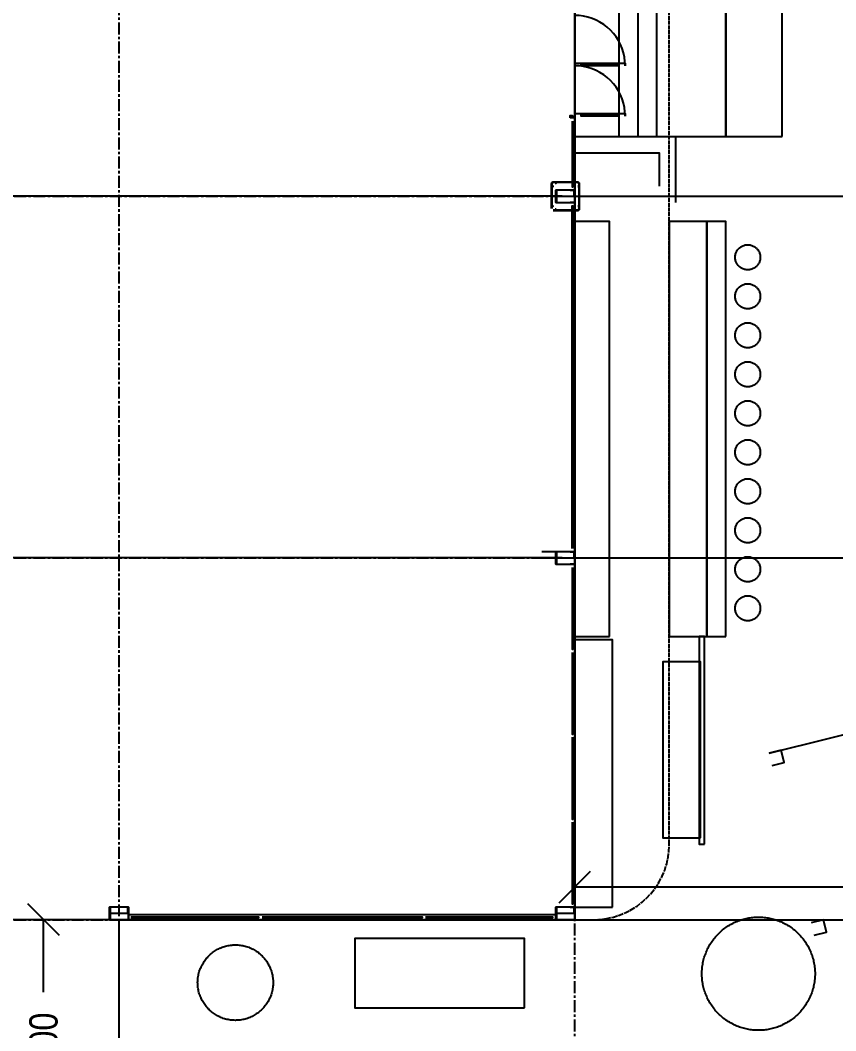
# Model space of a CAD drawing. Header units: millimetres. Extents: x -74219 to 26724, y -11313 to 45223.
# Drawn here: x -8823 to 4151, y 2334 to 18399 of the extents above; entities that cross this region are included whole.
import ezdxf

# ---------------------------------------------------------------- set-up
doc = ezdxf.new("R2010")
doc.units = ezdxf.units.MM
doc.linetypes.add('CENTER', pattern=[5.08, 3.175, -0.635, 0.635, -0.635])
doc.linetypes.add('DASHED', pattern=[1.524, 1.27, -0.254])
for name, color, linetype in [('SMK-ABOVE', 5, 'DASHED'), ('SMK-BLDG', 7, 'CONTINUOUS'), ('SMK-DIMS', 7, 'CONTINUOUS'), ('SMK-DOOR', 7, 'CONTINUOUS'), ('SMK-EXIST', 30, 'CONTINUOUS'), ('SMK-GLAZ', 5, 'CONTINUOUS'), ('SMK-GRID', 8, 'CENTER'), ('SMK-R2-BAR', 40, 'Continuous'), ('SMK-R2-KIDS', 2, 'Continuous'), ('SMK-R2-PHOTO', 5, 'Continuous'), ('SMK-R2-ROOF', 34, 'Continuous'), ('SMK-R2-SERV', 4, 'Continuous'), ('SMK-R2-STEPS', 7, 'Continuous'), ('SMK-R2-ZONE', 8, 'Continuous'), ('SMK-STEPS', 30, 'CONTINUOUS'), ('SMK-ZONE', 3, 'CONTINUOUS')]:
    doc.layers.add(name, color=color, linetype=linetype)
doc.styles.add('OpenSansCondensed-Light', font='OpenSansCondensed-Light.ttf')
doc.dimstyles.new('SMK200', dxfattribs={"dimtxt": 450, "dimasz": 300, "dimexe": 200, "dimexo": 200, "dimgap": 100, "dimtad": 1, "dimdec": 0, "dimtsz": 250, "dimcen": 2.5, "dimazin": 3, "dimtfac": 1, "dimtmove": 0, "dimatfit": 3})

# ---------------------------------------------------------------- blocks, each defined once
blk = doc.blocks.new('_OBLIQUE')
at = {"color": 0, "linetype": 'BYBLOCK'}
blk.add_line((-0.5, -0.5), (0.5, 0.5), dxfattribs=at)
blk = doc.blocks.new('*D1')
for p, q in [((-200, 4100), (-10800, 4100)), ((-10600, 2950), (-10600, 4100)), ((-10600, 0), (-10600, 1150)), ((-200, 0), (-10800, 0))]:
    blk.add_line(p, q)
at = {"layer": 'Defpoints'}
for p in [(0, 4100), (-10600, 0), (0, 0)]:
    blk.add_point(p, dxfattribs=at)
at = {"layer": 'SMK-DIMS', "xscale": 500, "yscale": 500, "rotation": 90}
for p in [(-10600, 4100), (-10600, 0)]:
    blk.add_blockref('_OBLIQUE', p, dxfattribs=at)
at = {"layer": 'SMK-DIMS', "insert": (-10600, 2050), "char_height": 450, "attachment_point": 5, "rotation": 90, "style": 'OpenSansCondensed-Light'}
blk.add_mtext('4100', dxfattribs=at)
blk = doc.blocks.new('*D2')
for p, q in [((-200, 9850), (-10800, 9850)), ((-10600, 7875), (-10600, 9850)), ((-10600, 4100), (-10600, 6075)), ((-200, 4100), (-10800, 4100))]:
    blk.add_line(p, q)
at = {"layer": 'Defpoints'}
for p in [(0, 9850), (-10600, 4100), (0, 4100)]:
    blk.add_point(p, dxfattribs=at)
at = {"layer": 'SMK-DIMS', "xscale": 500, "yscale": 500, "rotation": 90}
for p in [(-10600, 9850), (-10600, 4100)]:
    blk.add_blockref('_OBLIQUE', p, dxfattribs=at)
at = {"layer": 'SMK-DIMS', "insert": (-10600, 6975), "char_height": 450, "attachment_point": 5, "rotation": 90, "style": 'OpenSansCondensed-Light'}
blk.add_mtext('5750', dxfattribs=at)
blk = doc.blocks.new('*D3')
for p, q in [((-200, 15600), (-10800, 15600)), ((-10600, 13625), (-10600, 15600)), ((-10600, 9850), (-10600, 11825)), ((-200, 9850), (-10800, 9850))]:
    blk.add_line(p, q)
at = {"layer": 'Defpoints'}
for p in [(0, 15600), (-10600, 9850), (0, 9850)]:
    blk.add_point(p, dxfattribs=at)
at = {"layer": 'SMK-DIMS', "xscale": 500, "yscale": 500, "rotation": 90}
for p in [(-10600, 15600), (-10600, 9850)]:
    blk.add_blockref('_OBLIQUE', p, dxfattribs=at)
at = {"layer": 'SMK-DIMS', "insert": (-10600, 12725), "char_height": 450, "attachment_point": 5, "rotation": 90, "style": 'OpenSansCondensed-Light'}
blk.add_mtext('5750', dxfattribs=at)
blk = doc.blocks.new('*D4')
for p, q in [((-200, 21350), (-10800, 21350)), ((-10600, 19375), (-10600, 21350)), ((-10600, 15600), (-10600, 17575)), ((-200, 15600), (-10800, 15600))]:
    blk.add_line(p, q)
at = {"layer": 'Defpoints'}
for p in [(0, 21350), (-10600, 15600), (0, 15600)]:
    blk.add_point(p, dxfattribs=at)
at = {"layer": 'SMK-DIMS', "xscale": 500, "yscale": 500, "rotation": 90}
for p in [(-10600, 21350), (-10600, 15600)]:
    blk.add_blockref('_OBLIQUE', p, dxfattribs=at)
at = {"layer": 'SMK-DIMS', "insert": (-10600, 18475), "char_height": 450, "attachment_point": 5, "rotation": 90, "style": 'OpenSansCondensed-Light'}
blk.add_mtext('5750', dxfattribs=at)
blk = doc.blocks.new('*D9')
for p, q in [((-200, 42340.2), (-12100, 42340.2)), ((-11900, 22295.1), (-11900, 42340.2)), ((-11900, 0), (-11900, 20045.1)), ((-200, 0), (-12100, 0))]:
    blk.add_line(p, q)
at = {"layer": 'Defpoints'}
for p in [(0, 42340.2), (-11900, 0), (0, 0)]:
    blk.add_point(p, dxfattribs=at)
at = {"layer": 'SMK-DIMS', "xscale": 500, "yscale": 500, "rotation": 90}
for p in [(-11900, 42340.2), (-11900, 0)]:
    blk.add_blockref('_OBLIQUE', p, dxfattribs=at)
at = {"layer": 'SMK-DIMS', "insert": (-11900, 21170.1), "char_height": 450, "attachment_point": 5, "rotation": 90, "style": 'OpenSansCondensed-Light'}
blk.add_mtext('42340', dxfattribs=at)
blk = doc.blocks.new('*D12')
for p, q in [((0, 4300), (0, 4820)), ((13389, 4300), (13389, 4820)), ((0, 4620), (5569.5, 4620)), ((7819.5, 4620), (13389, 4620))]:
    blk.add_line(p, q)
at = {"layer": 'Defpoints'}
for p in [(0, 4620), (0, 4100), (13389, 4100)]:
    blk.add_point(p, dxfattribs=at)
at = {"layer": 'SMK-DIMS', "xscale": 500, "yscale": 500}
for p in [(0, 4620), (13389, 4620)]:
    blk.add_blockref('_OBLIQUE', p, dxfattribs=at)
at = {"layer": 'SMK-DIMS', "insert": (6694.5, 4620), "char_height": 450, "attachment_point": 5, "style": 'OpenSansCondensed-Light'}
blk.add_mtext('13389', dxfattribs=at)
blk = doc.blocks.new('*D15')
for p, q in [((13507, 3195), (13869, 1739)), ((8099, 510), (13821, 1934)), ((195, -1456), (5916, -33)), ((-119, -194), (243, -1650))]:
    blk.add_line(p, q)
at = {"layer": 'Defpoints'}
for p in [(13459, 3389), (-168, 0), (195, -1456)]:
    blk.add_point(p, dxfattribs=at)
at = {"layer": 'SMK-DIMS', "xscale": 500, "yscale": 500, "rotation": 13.967659105858573}
for p in [(13821, 1934), (195, -1456)]:
    blk.add_blockref('_OBLIQUE', p, dxfattribs=at)
at = {"layer": 'SMK-DIMS', "insert": (7008, 239), "char_height": 450, "attachment_point": 5, "rotation": 13.9677, "style": 'OpenSansCondensed-Light'}
blk.add_mtext('14041', dxfattribs=at)
blk = doc.blocks.new('*D17')
for p, q in [((-7450, 4100), (-8650, 4100)), ((-8450, 2950), (-8450, 4100)), ((-8450, 0), (-8450, 1150)), ((-7450, 0), (-8650, 0))]:
    blk.add_line(p, q)
at = {"layer": 'Defpoints'}
for p in [(-7250, 4100), (-8450, 0), (-7250, 0)]:
    blk.add_point(p, dxfattribs=at)
at = {"layer": 'SMK-DIMS', "xscale": 500, "yscale": 500, "rotation": 90}
for p in [(-8450, 4100), (-8450, 0)]:
    blk.add_blockref('_OBLIQUE', p, dxfattribs=at)
at = {"layer": 'SMK-DIMS', "insert": (-8450, 2050), "char_height": 450, "attachment_point": 5, "rotation": 90, "style": 'OpenSansCondensed-Light'}
blk.add_mtext('4100', dxfattribs=at)

msp = doc.modelspace()

# ---------------------------------------------------------------- linework, layer by layer
at = {"layer": 'SMK-ABOVE', "ltscale": 50}
msp.add_lwpolyline([(-0.4, 4100.3), (301.6, 4100.3), (406.2, 4104.8), (510, 4118.5), (612.2, 4141.2), (712, 4172.7), (808.7, 4212.7), (901.6, 4261.1), (989.9, 4317.3), (1072.9, 4381), (1150.1, 4451.8), (1220.8, 4528.9), (1284.6, 4612), (1340.8, 4700.3), (1389.2, 4793.1), (1429.2, 4889.9), (1460.7, 4989.7), (1483.4, 5091.9), (1497, 5195.7), (1501.6, 5300.3), (1501.6, 30800.3)], dxfattribs=at)
at = {"layer": 'SMK-BLDG'}
for points in [[(-0.4, 32000), (-0.4, 4100)], [(-75.4, 15700), (-0.4, 15700), (-0.4, 16845), (-75.4, 16845)], [(-300.4, 15499.8), (-0.4, 15499.8), (-0.4, 15699.8), (-300.4, 15699.8)], [(-75.4, 9949.8), (-0.4, 9949.8), (-0.4, 15499.8), (-75.4, 15499.8)], [(-525.4, 9850), (-300.4, 9850), (-300.4, 9950), (-525.4, 9950)], [(-300.4, 9749.8), (-0.4, 9749.8), (-0.4, 9949.8), (-300.4, 9949.8)], [(-75.4, 4300), (-0.4, 4300), (-0.4, 9749.8), (-75.4, 9749.8)], [(-7400.4, 4099.8), (-7100.4, 4099.8), (-7100.4, 4299.8), (-7400.4, 4299.8)], [(-300.4, 4099.8), (-0.4, 4099.8), (-0.4, 4299.8), (-300.4, 4299.8)], [(-7100.4, 4099.8), (-300.4, 4099.8), (-300.4, 4175), (-7100.4, 4175)], [(-0.4, 4100), (-7100.4, 4100)]]:
    msp.add_lwpolyline(points, dxfattribs=at)
at = {"layer": 'SMK-DOOR'}
for points in [[(799.6, 17675), (796.5, 17744.7), (787.4, 17813.9), (772.3, 17882.1), (751.3, 17948.6), (724.6, 18013.1), (692.4, 18075), (654.9, 18133.9), (612.4, 18189.3), (565.3, 18240.7), (513.8, 18287.9), (458.4, 18330.3), (399.6, 18367.8), (337.7, 18400.1), (273.2, 18426.8), (206.6, 18447.8), (138.5, 18462.9), (69.3, 18472), (-0.4, 18475)], [(-0.4, 17675), (-0.4, 17715), (799.6, 17715), (799.6, 17675)], [(799.6, 16875), (796.5, 16944.7), (787.4, 17013.9), (772.3, 17082.1), (751.3, 17148.6), (724.6, 17213.1), (692.4, 17275), (654.9, 17333.9), (612.4, 17389.3), (565.3, 17440.7), (513.8, 17487.9), (458.4, 17530.3), (399.6, 17567.8), (337.7, 17600.1), (273.2, 17626.8), (206.6, 17647.8), (138.5, 17662.9), (69.3, 17672), (-0.4, 17675)], [(699.6, 17715), (699.6, 17675), (99.6, 17675), (99.6, 17715)], [(99.6, 17695), (699.6, 17695)], [(-75.4, 16845), (-75.4, 16885), (-40.4, 16885), (-40.4, 16875), (-0.4, 16875), (-0.4, 16845)], [(-0.4, 16875), (-0.4, 16915), (799.6, 16915), (799.6, 16875)], [(699.6, 16915), (699.6, 16875), (99.6, 16875), (99.6, 16915)], [(99.6, 16895), (699.6, 16895)]]:
    msp.add_lwpolyline(points, dxfattribs=at)
at = {"layer": 'SMK-EXIST'}
for points in [[(-0.4, 15499.8), (-0.4, 16549.8), (1599.6, 16549.8), (1599.6, 15499.8)], [(-0.4, 15759.8), (-0.4, 16289.8), (1339.6, 16289.8), (1339.6, 15759.8)], [(3088.5, 6745.4), (8911.1, 8193.6), (10301.4, 2603.9), (4478.8, 1155.7)], [(3136.7, 6551.3), (3330.8, 6599.6), (3282.5, 6793.7), (3088.5, 6745.4)], [(3807.8, 3853.5), (4001.9, 3901.8), (3953.6, 4095.9), (3759.5, 4047.6)]]:
    msp.add_lwpolyline(points, dxfattribs=at)
at = {"layer": 'SMK-GLAZ'}
for points in [[(-42.9, 16795), (-42.9, 15750), (-32.9, 15750), (-32.9, 16795)], [(-345.4, 15374.8), (44.6, 15374.8), (47.2, 15374.9), (49.8, 15375.3), (52.4, 15375.8), (54.8, 15376.6), (57.3, 15377.6), (59.6, 15378.8), (61.8, 15380.2), (63.9, 15381.8), (65.8, 15383.6), (67.6, 15385.5), (69.2, 15387.6), (70.6, 15389.8), (71.8, 15392.1), (72.8, 15394.5), (73.6, 15397), (74.1, 15399.6), (74.5, 15402.2), (74.6, 15404.8), (74.6, 15794.8), (74.5, 15797.4), (74.1, 15800), (73.6, 15802.6), (72.8, 15805.1), (71.8, 15807.5), (70.6, 15809.8), (69.2, 15812), (67.6, 15814.1), (65.8, 15816), (63.9, 15817.8), (61.8, 15819.4), (59.6, 15820.8), (57.3, 15822), (54.8, 15823), (52.4, 15823.8), (49.8, 15824.3), (47.2, 15824.7), (44.6, 15824.8), (-345.4, 15824.8), (-348, 15824.7), (-350.6, 15824.3), (-353.2, 15823.8), (-355.7, 15823), (-358.1, 15822), (-360.4, 15820.8), (-362.6, 15819.4), (-364.7, 15817.8), (-366.6, 15816), (-368.4, 15814.1), (-370, 15812), (-371.4, 15809.8), (-372.6, 15807.5), (-373.6, 15805.1), (-374.4, 15802.6), (-375, 15800), (-375.3, 15797.4), (-375.4, 15794.8), (-375.4, 15404.8)], [(-345.4, 15382.8), (44.6, 15382.8), (46.5, 15382.9), (48.4, 15383.1), (50.3, 15383.6), (52.1, 15384.1), (53.9, 15384.9), (55.6, 15385.8), (57.2, 15386.8), (58.7, 15388), (60.1, 15389.2), (61.4, 15390.7), (62.6, 15392.2), (63.6, 15393.8), (64.5, 15395.5), (65.3, 15397.3), (65.8, 15399.1), (66.3, 15401), (66.5, 15402.9), (66.6, 15404.8), (66.6, 15794.8), (66.5, 15796.7), (66.3, 15798.6), (65.8, 15800.5), (65.3, 15802.3), (64.5, 15804.1), (63.6, 15805.8), (62.6, 15807.4), (61.4, 15808.9), (60.1, 15810.4), (58.7, 15811.7), (57.2, 15812.8), (55.6, 15813.9), (53.9, 15814.7), (52.1, 15815.5), (50.3, 15816.1), (48.4, 15816.5), (46.5, 15816.7), (44.6, 15816.8), (-345.4, 15816.8), (-347.3, 15816.7), (-349.2, 15816.5), (-351.1, 15816.1), (-352.9, 15815.5), (-354.7, 15814.7), (-356.4, 15813.9), (-358, 15812.8), (-359.6, 15811.7), (-361, 15810.4), (-362.3, 15808.9), (-363.4, 15807.4), (-364.5, 15805.8), (-365.4, 15804.1), (-366.1, 15802.3), (-366.7, 15800.5), (-367.1, 15798.6), (-367.3, 15796.7), (-367.4, 15794.8), (-367.4, 15404.8)], [(-364.4, 15763.9), (-350.4, 15763.9), (-350.4, 15749.9), (-364.4, 15749.9)], [(-314.4, 15816.8), (-300.4, 15816.8), (-300.4, 15802.8), (-314.4, 15802.8)], [(-250.4, 15816.8), (-250.4, 15824.8)], [(-250.4, 15816.8), (-250.4, 15824.8)], [(-247.4, 15816.8), (-247.4, 15824.8)], [(-247.4, 15816.8), (-247.4, 15824.8)], [(-53.4, 15816.8), (-53.4, 15824.8)], [(-53.4, 15816.8), (-53.4, 15824.8)], [(-50.4, 15816.8), (-50.4, 15824.8)], [(-50.4, 15816.8), (-50.4, 15824.8)], [(13.6, 15816.8), (-0.4, 15816.8), (-0.4, 15802.8), (13.6, 15802.8)], [(49.6, 15763.9), (63.6, 15763.9), (63.6, 15749.9), (49.6, 15749.9)], [(-9.4, 15596.8), (-291.4, 15596.8), (-291.4, 15499.8), (-300.4, 15499.8), (-300.4, 15699.8), (-291.4, 15699.8), (-291.4, 15602.8), (-9.4, 15602.8), (-9.4, 15699.8), (-0.4, 15699.8), (-0.4, 15499.8), (-9.4, 15499.8)], [(66.6, 15699.8), (74.6, 15699.8)], [(66.6, 15696.8), (74.6, 15696.8)], [(-364.4, 15449.8), (-350.4, 15449.8), (-350.4, 15435.8), (-364.4, 15435.8)], [(-42.9, 9999.8), (-42.9, 15450), (-32.9, 15450), (-32.9, 9999.8)], [(49.6, 15449.8), (63.6, 15449.8), (63.6, 15435.8), (49.6, 15435.8)], [(66.6, 15502.8), (74.6, 15502.8)], [(66.6, 15499.8), (74.6, 15499.8)], [(-314.4, 15382.9), (-300.4, 15382.9), (-300.4, 15396.9), (-314.4, 15396.9)], [(-250.4, 15382.8), (-250.4, 15374.8)], [(-250.4, 15382.8), (-250.4, 15374.8)], [(-247.4, 15382.8), (-247.4, 15374.8)], [(-247.4, 15382.8), (-247.4, 15374.8)], [(-53.4, 15382.8), (-53.4, 15374.8)], [(-53.4, 15382.8), (-53.4, 15374.8)], [(-50.4, 15382.8), (-50.4, 15374.8)], [(-50.4, 15382.8), (-50.4, 15374.8)], [(13.6, 15382.9), (-0.4, 15382.9), (-0.4, 15396.9), (13.6, 15396.9)], [(-0.4, 12700), (-0.4, 9780)], [(-9.4, 9846.8), (-291.4, 9846.8), (-291.4, 9749.8), (-300.4, 9749.8), (-300.4, 9949.8), (-291.4, 9949.8), (-291.4, 9852.8), (-9.4, 9852.8), (-9.4, 9949.8), (-0.4, 9949.8), (-0.4, 9749.8), (-9.4, 9749.8)], [(-42.9, 9700), (-42.9, 8400), (-32.9, 8400), (-32.9, 9700)], [(-42.9, 8350), (-42.9, 7050), (-32.9, 7050), (-32.9, 8350)], [(-42.9, 7000), (-42.9, 5700), (-32.9, 5700), (-32.9, 7000)], [(-42.9, 5650), (-42.9, 4350), (-32.9, 4350), (-32.9, 5650)], [(-7109.4, 4196.8), (-7391.4, 4196.8), (-7391.4, 4099.8), (-7400.4, 4099.8), (-7400.4, 4299.8), (-7391.4, 4299.8), (-7391.4, 4202.8), (-7109.4, 4202.8), (-7109.4, 4299.8), (-7100.4, 4299.8), (-7100.4, 4099.8), (-7109.4, 4099.8)], [(-9.4, 4196.8), (-291.4, 4196.8), (-291.4, 4099.8), (-300.4, 4099.8), (-300.4, 4299.8), (-291.4, 4299.8), (-291.4, 4202.8), (-9.4, 4202.8), (-9.4, 4299.8), (-0.4, 4299.8), (-0.4, 4099.8), (-9.4, 4099.8)], [(-7060.4, 4132.5), (-5025.4, 4132.5), (-5025.4, 4142.5), (-7060.4, 4142.5)], [(-4975.4, 4132.5), (-2425.4, 4132.5), (-2425.4, 4142.5), (-4975.4, 4142.5)], [(-2375.4, 4132.5), (-350.4, 4132.5), (-350.4, 4142.5), (-2375.4, 4142.5)]]:
    msp.add_lwpolyline(points, dxfattribs=at)
at = {"layer": 'SMK-GRID', "ltscale": 60}
for p, q in [((-7250, -5600), (-7250, 44200)), ((0, -5600), (0, 44200)), ((-14100, 15600), (15500, 15600)), ((-14100, 9850), (15500, 9850)), ((-14100, 4100), (15500, 4100))]:
    msp.add_line(p, q, dxfattribs=at)
at = {"layer": 'SMK-R2-BAR'}
for points in [[(550, 8600), (550, 15200), (0, 15200), (0, 8600)], [(2100, 8600), (2100, 15200), (1500, 15200), (1500, 8600)], [(2400, 8600), (2400, 15200), (2100, 15200), (2100, 8600)], [(2950, 14630), (2949.6, 14616.9), (2948.3, 14603.9), (2946.2, 14591), (2943.2, 14578.2), (2939.4, 14565.7), (2934.8, 14553.5), (2929.4, 14541.5), (2923.2, 14530), (2916.3, 14518.9), (2908.7, 14508.2), (2900.4, 14498.1), (2891.4, 14488.6), (2881.9, 14479.6), (2871.8, 14471.3), (2861.1, 14463.7), (2850, 14456.8), (2838.5, 14450.6), (2826.5, 14445.2), (2814.3, 14440.6), (2801.8, 14436.8), (2789, 14433.8), (2776.1, 14431.7), (2763.1, 14430.4), (2750, 14430), (2736.9, 14430.4), (2723.9, 14431.7), (2711, 14433.8), (2698.2, 14436.8), (2685.7, 14440.6), (2673.5, 14445.2), (2661.5, 14450.6), (2650, 14456.8), (2638.9, 14463.7), (2628.2, 14471.3), (2618.1, 14479.6), (2608.6, 14488.6), (2599.6, 14498.1), (2591.3, 14508.2), (2583.7, 14518.9), (2576.8, 14530), (2570.6, 14541.5), (2565.2, 14553.5), (2560.6, 14565.7), (2556.8, 14578.2), (2553.8, 14591), (2551.7, 14603.9), (2550.4, 14616.9), (2550, 14630), (2550.4, 14643.1), (2551.7, 14656.1), (2553.8, 14669), (2556.8, 14681.8), (2560.6, 14694.3), (2565.2, 14706.5), (2570.6, 14718.5), (2576.8, 14730), (2583.7, 14741.1), (2591.3, 14751.8), (2599.6, 14761.9), (2608.6, 14771.4), (2618.1, 14780.4), (2628.2, 14788.7), (2638.9, 14796.3), (2650, 14803.2), (2661.5, 14809.4), (2673.5, 14814.8), (2685.7, 14819.4), (2698.2, 14823.2), (2711, 14826.2), (2723.9, 14828.3), (2736.9, 14829.6), (2750, 14830), (2763.1, 14829.6), (2776.1, 14828.3), (2789, 14826.2), (2801.8, 14823.2), (2814.3, 14819.4), (2826.5, 14814.8), (2838.5, 14809.4), (2850, 14803.2), (2861.1, 14796.3), (2871.8, 14788.7), (2881.9, 14780.4), (2891.4, 14771.4), (2900.4, 14761.9), (2908.7, 14751.8), (2916.3, 14741.1), (2923.2, 14730), (2929.4, 14718.5), (2934.8, 14706.5), (2939.4, 14694.3), (2943.2, 14681.8), (2946.2, 14669), (2948.3, 14656.1), (2949.6, 14643.1)], [(2950, 14010), (2949.6, 13996.9), (2948.3, 13983.9), (2946.2, 13971), (2943.2, 13958.2), (2939.4, 13945.7), (2934.8, 13933.5), (2929.4, 13921.5), (2923.2, 13910), (2916.3, 13898.9), (2908.7, 13888.2), (2900.4, 13878.1), (2891.4, 13868.6), (2881.9, 13859.6), (2871.8, 13851.3), (2861.1, 13843.7), (2850, 13836.8), (2838.5, 13830.6), (2826.5, 13825.2), (2814.3, 13820.6), (2801.8, 13816.8), (2789, 13813.8), (2776.1, 13811.7), (2763.1, 13810.4), (2750, 13810), (2736.9, 13810.4), (2723.9, 13811.7), (2711, 13813.8), (2698.2, 13816.8), (2685.7, 13820.6), (2673.5, 13825.2), (2661.5, 13830.6), (2650, 13836.8), (2638.9, 13843.7), (2628.2, 13851.3), (2618.1, 13859.6), (2608.6, 13868.6), (2599.6, 13878.1), (2591.3, 13888.2), (2583.7, 13898.9), (2576.8, 13910), (2570.6, 13921.5), (2565.2, 13933.5), (2560.6, 13945.7), (2556.8, 13958.2), (2553.8, 13971), (2551.7, 13983.9), (2550.4, 13996.9), (2550, 14010), (2550.4, 14023.1), (2551.7, 14036.1), (2553.8, 14049), (2556.8, 14061.8), (2560.6, 14074.3), (2565.2, 14086.5), (2570.6, 14098.5), (2576.8, 14110), (2583.7, 14121.1), (2591.3, 14131.8), (2599.6, 14141.9), (2608.6, 14151.4), (2618.1, 14160.4), (2628.2, 14168.7), (2638.9, 14176.3), (2650, 14183.2), (2661.5, 14189.4), (2673.5, 14194.8), (2685.7, 14199.4), (2698.2, 14203.2), (2711, 14206.2), (2723.9, 14208.3), (2736.9, 14209.6), (2750, 14210), (2763.1, 14209.6), (2776.1, 14208.3), (2789, 14206.2), (2801.8, 14203.2), (2814.3, 14199.4), (2826.5, 14194.8), (2838.5, 14189.4), (2850, 14183.2), (2861.1, 14176.3), (2871.8, 14168.7), (2881.9, 14160.4), (2891.4, 14151.4), (2900.4, 14141.9), (2908.7, 14131.8), (2916.3, 14121.1), (2923.2, 14110), (2929.4, 14098.5), (2934.8, 14086.5), (2939.4, 14074.3), (2943.2, 14061.8), (2946.2, 14049), (2948.3, 14036.1), (2949.6, 14023.1)], [(2950, 13390), (2949.6, 13376.9), (2948.3, 13363.9), (2946.2, 13351), (2943.2, 13338.2), (2939.4, 13325.7), (2934.8, 13313.5), (2929.4, 13301.5), (2923.2, 13290), (2916.3, 13278.9), (2908.7, 13268.2), (2900.4, 13258.1), (2891.4, 13248.6), (2881.9, 13239.6), (2871.8, 13231.3), (2861.1, 13223.7), (2850, 13216.8), (2838.5, 13210.6), (2826.5, 13205.2), (2814.3, 13200.6), (2801.8, 13196.8), (2789, 13193.8), (2776.1, 13191.7), (2763.1, 13190.4), (2750, 13190), (2736.9, 13190.4), (2723.9, 13191.7), (2711, 13193.8), (2698.2, 13196.8), (2685.7, 13200.6), (2673.5, 13205.2), (2661.5, 13210.6), (2650, 13216.8), (2638.9, 13223.7), (2628.2, 13231.3), (2618.1, 13239.6), (2608.6, 13248.6), (2599.6, 13258.1), (2591.3, 13268.2), (2583.7, 13278.9), (2576.8, 13290), (2570.6, 13301.5), (2565.2, 13313.5), (2560.6, 13325.7), (2556.8, 13338.2), (2553.8, 13351), (2551.7, 13363.9), (2550.4, 13376.9), (2550, 13390), (2550.4, 13403.1), (2551.7, 13416.1), (2553.8, 13429), (2556.8, 13441.8), (2560.6, 13454.3), (2565.2, 13466.5), (2570.6, 13478.5), (2576.8, 13490), (2583.7, 13501.1), (2591.3, 13511.8), (2599.6, 13521.9), (2608.6, 13531.4), (2618.1, 13540.4), (2628.2, 13548.7), (2638.9, 13556.3), (2650, 13563.2), (2661.5, 13569.4), (2673.5, 13574.8), (2685.7, 13579.4), (2698.2, 13583.2), (2711, 13586.2), (2723.9, 13588.3), (2736.9, 13589.6), (2750, 13590), (2763.1, 13589.6), (2776.1, 13588.3), (2789, 13586.2), (2801.8, 13583.2), (2814.3, 13579.4), (2826.5, 13574.8), (2838.5, 13569.4), (2850, 13563.2), (2861.1, 13556.3), (2871.8, 13548.7), (2881.9, 13540.4), (2891.4, 13531.4), (2900.4, 13521.9), (2908.7, 13511.8), (2916.3, 13501.1), (2923.2, 13490), (2929.4, 13478.5), (2934.8, 13466.5), (2939.4, 13454.3), (2943.2, 13441.8), (2946.2, 13429), (2948.3, 13416.1), (2949.6, 13403.1)], [(2950, 12770), (2949.6, 12756.9), (2948.3, 12743.9), (2946.2, 12731), (2943.2, 12718.2), (2939.4, 12705.7), (2934.8, 12693.5), (2929.4, 12681.5), (2923.2, 12670), (2916.3, 12658.9), (2908.7, 12648.2), (2900.4, 12638.1), (2891.4, 12628.6), (2881.9, 12619.6), (2871.8, 12611.3), (2861.1, 12603.7), (2850, 12596.8), (2838.5, 12590.6), (2826.5, 12585.2), (2814.3, 12580.6), (2801.8, 12576.8), (2789, 12573.8), (2776.1, 12571.7), (2763.1, 12570.4), (2750, 12570), (2736.9, 12570.4), (2723.9, 12571.7), (2711, 12573.8), (2698.2, 12576.8), (2685.7, 12580.6), (2673.5, 12585.2), (2661.5, 12590.6), (2650, 12596.8), (2638.9, 12603.7), (2628.2, 12611.3), (2618.1, 12619.6), (2608.6, 12628.6), (2599.6, 12638.1), (2591.3, 12648.2), (2583.7, 12658.9), (2576.8, 12670), (2570.6, 12681.5), (2565.2, 12693.5), (2560.6, 12705.7), (2556.8, 12718.2), (2553.8, 12731), (2551.7, 12743.9), (2550.4, 12756.9), (2550, 12770), (2550.4, 12783.1), (2551.7, 12796.1), (2553.8, 12809), (2556.8, 12821.8), (2560.6, 12834.3), (2565.2, 12846.5), (2570.6, 12858.5), (2576.8, 12870), (2583.7, 12881.1), (2591.3, 12891.8), (2599.6, 12901.9), (2608.6, 12911.4), (2618.1, 12920.4), (2628.2, 12928.7), (2638.9, 12936.3), (2650, 12943.2), (2661.5, 12949.4), (2673.5, 12954.8), (2685.7, 12959.4), (2698.2, 12963.2), (2711, 12966.2), (2723.9, 12968.3), (2736.9, 12969.6), (2750, 12970), (2763.1, 12969.6), (2776.1, 12968.3), (2789, 12966.2), (2801.8, 12963.2), (2814.3, 12959.4), (2826.5, 12954.8), (2838.5, 12949.4), (2850, 12943.2), (2861.1, 12936.3), (2871.8, 12928.7), (2881.9, 12920.4), (2891.4, 12911.4), (2900.4, 12901.9), (2908.7, 12891.8), (2916.3, 12881.1), (2923.2, 12870), (2929.4, 12858.5), (2934.8, 12846.5), (2939.4, 12834.3), (2943.2, 12821.8), (2946.2, 12809), (2948.3, 12796.1), (2949.6, 12783.1)], [(2950, 12150), (2949.6, 12136.9), (2948.3, 12123.9), (2946.2, 12111), (2943.2, 12098.2), (2939.4, 12085.7), (2934.8, 12073.5), (2929.4, 12061.5), (2923.2, 12050), (2916.3, 12038.9), (2908.7, 12028.2), (2900.4, 12018.1), (2891.4, 12008.6), (2881.9, 11999.6), (2871.8, 11991.3), (2861.1, 11983.7), (2850, 11976.8), (2838.5, 11970.6), (2826.5, 11965.2), (2814.3, 11960.6), (2801.8, 11956.8), (2789, 11953.8), (2776.1, 11951.7), (2763.1, 11950.4), (2750, 11950), (2736.9, 11950.4), (2723.9, 11951.7), (2711, 11953.8), (2698.2, 11956.8), (2685.7, 11960.6), (2673.5, 11965.2), (2661.5, 11970.6), (2650, 11976.8), (2638.9, 11983.7), (2628.2, 11991.3), (2618.1, 11999.6), (2608.6, 12008.6), (2599.6, 12018.1), (2591.3, 12028.2), (2583.7, 12038.9), (2576.8, 12050), (2570.6, 12061.5), (2565.2, 12073.5), (2560.6, 12085.7), (2556.8, 12098.2), (2553.8, 12111), (2551.7, 12123.9), (2550.4, 12136.9), (2550, 12150), (2550.4, 12163.1), (2551.7, 12176.1), (2553.8, 12189), (2556.8, 12201.8), (2560.6, 12214.3), (2565.2, 12226.5), (2570.6, 12238.5), (2576.8, 12250), (2583.7, 12261.1), (2591.3, 12271.8), (2599.6, 12281.9), (2608.6, 12291.4), (2618.1, 12300.4), (2628.2, 12308.7), (2638.9, 12316.3), (2650, 12323.2), (2661.5, 12329.4), (2673.5, 12334.8), (2685.7, 12339.4), (2698.2, 12343.2), (2711, 12346.2), (2723.9, 12348.3), (2736.9, 12349.6), (2750, 12350), (2763.1, 12349.6), (2776.1, 12348.3), (2789, 12346.2), (2801.8, 12343.2), (2814.3, 12339.4), (2826.5, 12334.8), (2838.5, 12329.4), (2850, 12323.2), (2861.1, 12316.3), (2871.8, 12308.7), (2881.9, 12300.4), (2891.4, 12291.4), (2900.4, 12281.9), (2908.7, 12271.8), (2916.3, 12261.1), (2923.2, 12250), (2929.4, 12238.5), (2934.8, 12226.5), (2939.4, 12214.3), (2943.2, 12201.8), (2946.2, 12189), (2948.3, 12176.1), (2949.6, 12163.1)], [(2950, 11530), (2949.6, 11516.9), (2948.3, 11503.9), (2946.2, 11491), (2943.2, 11478.2), (2939.4, 11465.7), (2934.8, 11453.5), (2929.4, 11441.5), (2923.2, 11430), (2916.3, 11418.9), (2908.7, 11408.2), (2900.4, 11398.1), (2891.4, 11388.6), (2881.9, 11379.6), (2871.8, 11371.3), (2861.1, 11363.7), (2850, 11356.8), (2838.5, 11350.6), (2826.5, 11345.2), (2814.3, 11340.6), (2801.8, 11336.8), (2789, 11333.8), (2776.1, 11331.7), (2763.1, 11330.4), (2750, 11330), (2736.9, 11330.4), (2723.9, 11331.7), (2711, 11333.8), (2698.2, 11336.8), (2685.7, 11340.6), (2673.5, 11345.2), (2661.5, 11350.6), (2650, 11356.8), (2638.9, 11363.7), (2628.2, 11371.3), (2618.1, 11379.6), (2608.6, 11388.6), (2599.6, 11398.1), (2591.3, 11408.2), (2583.7, 11418.9), (2576.8, 11430), (2570.6, 11441.5), (2565.2, 11453.5), (2560.6, 11465.7), (2556.8, 11478.2), (2553.8, 11491), (2551.7, 11503.9), (2550.4, 11516.9), (2550, 11530), (2550.4, 11543.1), (2551.7, 11556.1), (2553.8, 11569), (2556.8, 11581.8), (2560.6, 11594.3), (2565.2, 11606.5), (2570.6, 11618.5), (2576.8, 11630), (2583.7, 11641.1), (2591.3, 11651.8), (2599.6, 11661.9), (2608.6, 11671.4), (2618.1, 11680.4), (2628.2, 11688.7), (2638.9, 11696.3), (2650, 11703.2), (2661.5, 11709.4), (2673.5, 11714.8), (2685.7, 11719.4), (2698.2, 11723.2), (2711, 11726.2), (2723.9, 11728.3), (2736.9, 11729.6), (2750, 11730), (2763.1, 11729.6), (2776.1, 11728.3), (2789, 11726.2), (2801.8, 11723.2), (2814.3, 11719.4), (2826.5, 11714.8), (2838.5, 11709.4), (2850, 11703.2), (2861.1, 11696.3), (2871.8, 11688.7), (2881.9, 11680.4), (2891.4, 11671.4), (2900.4, 11661.9), (2908.7, 11651.8), (2916.3, 11641.1), (2923.2, 11630), (2929.4, 11618.5), (2934.8, 11606.5), (2939.4, 11594.3), (2943.2, 11581.8), (2946.2, 11569), (2948.3, 11556.1), (2949.6, 11543.1)], [(2950, 10910), (2949.6, 10896.9), (2948.3, 10883.9), (2946.2, 10871), (2943.2, 10858.2), (2939.4, 10845.7), (2934.8, 10833.5), (2929.4, 10821.5), (2923.2, 10810), (2916.3, 10798.9), (2908.7, 10788.2), (2900.4, 10778.1), (2891.4, 10768.6), (2881.9, 10759.6), (2871.8, 10751.3), (2861.1, 10743.7), (2850, 10736.8), (2838.5, 10730.6), (2826.5, 10725.2), (2814.3, 10720.6), (2801.8, 10716.8), (2789, 10713.8), (2776.1, 10711.7), (2763.1, 10710.4), (2750, 10710), (2736.9, 10710.4), (2723.9, 10711.7), (2711, 10713.8), (2698.2, 10716.8), (2685.7, 10720.6), (2673.5, 10725.2), (2661.5, 10730.6), (2650, 10736.8), (2638.9, 10743.7), (2628.2, 10751.3), (2618.1, 10759.6), (2608.6, 10768.6), (2599.6, 10778.1), (2591.3, 10788.2), (2583.7, 10798.9), (2576.8, 10810), (2570.6, 10821.5), (2565.2, 10833.5), (2560.6, 10845.7), (2556.8, 10858.2), (2553.8, 10871), (2551.7, 10883.9), (2550.4, 10896.9), (2550, 10910), (2550.4, 10923.1), (2551.7, 10936.1), (2553.8, 10949), (2556.8, 10961.8), (2560.6, 10974.3), (2565.2, 10986.5), (2570.6, 10998.5), (2576.8, 11010), (2583.7, 11021.1), (2591.3, 11031.8), (2599.6, 11041.9), (2608.6, 11051.4), (2618.1, 11060.4), (2628.2, 11068.7), (2638.9, 11076.3), (2650, 11083.2), (2661.5, 11089.4), (2673.5, 11094.8), (2685.7, 11099.4), (2698.2, 11103.2), (2711, 11106.2), (2723.9, 11108.3), (2736.9, 11109.6), (2750, 11110), (2763.1, 11109.6), (2776.1, 11108.3), (2789, 11106.2), (2801.8, 11103.2), (2814.3, 11099.4), (2826.5, 11094.8), (2838.5, 11089.4), (2850, 11083.2), (2861.1, 11076.3), (2871.8, 11068.7), (2881.9, 11060.4), (2891.4, 11051.4), (2900.4, 11041.9), (2908.7, 11031.8), (2916.3, 11021.1), (2923.2, 11010), (2929.4, 10998.5), (2934.8, 10986.5), (2939.4, 10974.3), (2943.2, 10961.8), (2946.2, 10949), (2948.3, 10936.1), (2949.6, 10923.1)], [(2950, 10290), (2949.6, 10276.9), (2948.3, 10263.9), (2946.2, 10251), (2943.2, 10238.2), (2939.4, 10225.7), (2934.8, 10213.5), (2929.4, 10201.5), (2923.2, 10190), (2916.3, 10178.9), (2908.7, 10168.2), (2900.4, 10158.1), (2891.4, 10148.6), (2881.9, 10139.6), (2871.8, 10131.3), (2861.1, 10123.7), (2850, 10116.8), (2838.5, 10110.6), (2826.5, 10105.2), (2814.3, 10100.6), (2801.8, 10096.8), (2789, 10093.8), (2776.1, 10091.7), (2763.1, 10090.4), (2750, 10090), (2736.9, 10090.4), (2723.9, 10091.7), (2711, 10093.8), (2698.2, 10096.8), (2685.7, 10100.6), (2673.5, 10105.2), (2661.5, 10110.6), (2650, 10116.8), (2638.9, 10123.7), (2628.2, 10131.3), (2618.1, 10139.6), (2608.6, 10148.6), (2599.6, 10158.1), (2591.3, 10168.2), (2583.7, 10178.9), (2576.8, 10190), (2570.6, 10201.5), (2565.2, 10213.5), (2560.6, 10225.7), (2556.8, 10238.2), (2553.8, 10251), (2551.7, 10263.9), (2550.4, 10276.9), (2550, 10290), (2550.4, 10303.1), (2551.7, 10316.1), (2553.8, 10329), (2556.8, 10341.8), (2560.6, 10354.3), (2565.2, 10366.5), (2570.6, 10378.5), (2576.8, 10390), (2583.7, 10401.1), (2591.3, 10411.8), (2599.6, 10421.9), (2608.6, 10431.4), (2618.1, 10440.4), (2628.2, 10448.7), (2638.9, 10456.3), (2650, 10463.2), (2661.5, 10469.4), (2673.5, 10474.8), (2685.7, 10479.4), (2698.2, 10483.2), (2711, 10486.2), (2723.9, 10488.3), (2736.9, 10489.6), (2750, 10490), (2763.1, 10489.6), (2776.1, 10488.3), (2789, 10486.2), (2801.8, 10483.2), (2814.3, 10479.4), (2826.5, 10474.8), (2838.5, 10469.4), (2850, 10463.2), (2861.1, 10456.3), (2871.8, 10448.7), (2881.9, 10440.4), (2891.4, 10431.4), (2900.4, 10421.9), (2908.7, 10411.8), (2916.3, 10401.1), (2923.2, 10390), (2929.4, 10378.5), (2934.8, 10366.5), (2939.4, 10354.3), (2943.2, 10341.8), (2946.2, 10329), (2948.3, 10316.1), (2949.6, 10303.1)], [(2950, 9670), (2949.6, 9656.9), (2948.3, 9643.9), (2946.2, 9631), (2943.2, 9618.2), (2939.4, 9605.7), (2934.8, 9593.5), (2929.4, 9581.5), (2923.2, 9570), (2916.3, 9558.9), (2908.7, 9548.2), (2900.4, 9538.1), (2891.4, 9528.6), (2881.9, 9519.6), (2871.8, 9511.3), (2861.1, 9503.7), (2850, 9496.8), (2838.5, 9490.6), (2826.5, 9485.2), (2814.3, 9480.6), (2801.8, 9476.8), (2789, 9473.8), (2776.1, 9471.7), (2763.1, 9470.4), (2750, 9470), (2736.9, 9470.4), (2723.9, 9471.7), (2711, 9473.8), (2698.2, 9476.8), (2685.7, 9480.6), (2673.5, 9485.2), (2661.5, 9490.6), (2650, 9496.8), (2638.9, 9503.7), (2628.2, 9511.3), (2618.1, 9519.6), (2608.6, 9528.6), (2599.6, 9538.1), (2591.3, 9548.2), (2583.7, 9558.9), (2576.8, 9570), (2570.6, 9581.5), (2565.2, 9593.5), (2560.6, 9605.7), (2556.8, 9618.2), (2553.8, 9631), (2551.7, 9643.9), (2550.4, 9656.9), (2550, 9670), (2550.4, 9683.1), (2551.7, 9696.1), (2553.8, 9709), (2556.8, 9721.8), (2560.6, 9734.3), (2565.2, 9746.5), (2570.6, 9758.5), (2576.8, 9770), (2583.7, 9781.1), (2591.3, 9791.8), (2599.6, 9801.9), (2608.6, 9811.4), (2618.1, 9820.4), (2628.2, 9828.7), (2638.9, 9836.3), (2650, 9843.2), (2661.5, 9849.4), (2673.5, 9854.8), (2685.7, 9859.4), (2698.2, 9863.2), (2711, 9866.2), (2723.9, 9868.3), (2736.9, 9869.6), (2750, 9870), (2763.1, 9869.6), (2776.1, 9868.3), (2789, 9866.2), (2801.8, 9863.2), (2814.3, 9859.4), (2826.5, 9854.8), (2838.5, 9849.4), (2850, 9843.2), (2861.1, 9836.3), (2871.8, 9828.7), (2881.9, 9820.4), (2891.4, 9811.4), (2900.4, 9801.9), (2908.7, 9791.8), (2916.3, 9781.1), (2923.2, 9770), (2929.4, 9758.5), (2934.8, 9746.5), (2939.4, 9734.3), (2943.2, 9721.8), (2946.2, 9709), (2948.3, 9696.1), (2949.6, 9683.1)], [(2950, 9050), (2949.6, 9036.9), (2948.3, 9023.9), (2946.2, 9011), (2943.2, 8998.2), (2939.4, 8985.7), (2934.8, 8973.5), (2929.4, 8961.5), (2923.2, 8950), (2916.3, 8938.9), (2908.7, 8928.2), (2900.4, 8918.1), (2891.4, 8908.6), (2881.9, 8899.6), (2871.8, 8891.3), (2861.1, 8883.7), (2850, 8876.8), (2838.5, 8870.6), (2826.5, 8865.2), (2814.3, 8860.6), (2801.8, 8856.8), (2789, 8853.8), (2776.1, 8851.7), (2763.1, 8850.4), (2750, 8850), (2736.9, 8850.4), (2723.9, 8851.7), (2711, 8853.8), (2698.2, 8856.8), (2685.7, 8860.6), (2673.5, 8865.2), (2661.5, 8870.6), (2650, 8876.8), (2638.9, 8883.7), (2628.2, 8891.3), (2618.1, 8899.6), (2608.6, 8908.6), (2599.6, 8918.1), (2591.3, 8928.2), (2583.7, 8938.9), (2576.8, 8950), (2570.6, 8961.5), (2565.2, 8973.5), (2560.6, 8985.7), (2556.8, 8998.2), (2553.8, 9011), (2551.7, 9023.9), (2550.4, 9036.9), (2550, 9050), (2550.4, 9063.1), (2551.7, 9076.1), (2553.8, 9089), (2556.8, 9101.8), (2560.6, 9114.3), (2565.2, 9126.5), (2570.6, 9138.5), (2576.8, 9150), (2583.7, 9161.1), (2591.3, 9171.8), (2599.6, 9181.9), (2608.6, 9191.4), (2618.1, 9200.4), (2628.2, 9208.7), (2638.9, 9216.3), (2650, 9223.2), (2661.5, 9229.4), (2673.5, 9234.8), (2685.7, 9239.4), (2698.2, 9243.2), (2711, 9246.2), (2723.9, 9248.3), (2736.9, 9249.6), (2750, 9250), (2763.1, 9249.6), (2776.1, 9248.3), (2789, 9246.2), (2801.8, 9243.2), (2814.3, 9239.4), (2826.5, 9234.8), (2838.5, 9229.4), (2850, 9223.2), (2861.1, 9216.3), (2871.8, 9208.7), (2881.9, 9200.4), (2891.4, 9191.4), (2900.4, 9181.9), (2908.7, 9171.8), (2916.3, 9161.1), (2923.2, 9150), (2929.4, 9138.5), (2934.8, 9126.5), (2939.4, 9114.3), (2943.2, 9101.8), (2946.2, 9089), (2948.3, 9076.1), (2949.6, 9063.1)]]:
    msp.add_lwpolyline(points, close=True, dxfattribs=at)
at = {"layer": 'SMK-R2-KIDS'}
for points in [[(-4800, 3100), (-4800.3, 3080.4), (-4801.3, 3060.8), (-4802.9, 3041.2), (-4805.1, 3021.7), (-4808, 3002.3), (-4811.5, 2982.9), (-4815.7, 2963.8), (-4820.4, 2944.7), (-4825.8, 2925.8), (-4831.8, 2907.1), (-4838.5, 2888.6), (-4845.7, 2870.4), (-4853.5, 2852.4), (-4861.9, 2834.6), (-4870.8, 2817.2), (-4880.4, 2800), (-4890.5, 2783.2), (-4901.1, 2766.7), (-4912.3, 2750.5), (-4924, 2734.7), (-4936.2, 2719.4), (-4948.9, 2704.4), (-4962.1, 2689.8), (-4975.7, 2675.7), (-4989.8, 2662.1), (-5004.4, 2648.9), (-5019.4, 2636.2), (-5034.7, 2624), (-5050.5, 2612.3), (-5066.7, 2601.1), (-5083.2, 2590.5), (-5100, 2580.4), (-5117.2, 2570.8), (-5134.6, 2561.9), (-5152.4, 2553.5), (-5170.4, 2545.7), (-5188.6, 2538.5), (-5207.1, 2531.8), (-5225.8, 2525.8), (-5244.7, 2520.4), (-5263.8, 2515.7), (-5282.9, 2511.5), (-5302.3, 2508), (-5321.7, 2505.1), (-5341.2, 2502.9), (-5360.8, 2501.3), (-5380.4, 2500.3), (-5400, 2500), (-5419.6, 2500.3), (-5439.2, 2501.3), (-5458.8, 2502.9), (-5478.3, 2505.1), (-5497.7, 2508), (-5517.1, 2511.5), (-5536.2, 2515.7), (-5555.3, 2520.4), (-5574.2, 2525.8), (-5592.9, 2531.8), (-5611.4, 2538.5), (-5629.6, 2545.7), (-5647.6, 2553.5), (-5665.4, 2561.9), (-5682.8, 2570.8), (-5700, 2580.4), (-5716.8, 2590.5), (-5733.3, 2601.1), (-5749.5, 2612.3), (-5765.3, 2624), (-5780.6, 2636.2), (-5795.6, 2648.9), (-5810.2, 2662.1), (-5824.3, 2675.7), (-5837.9, 2689.8), (-5851.1, 2704.4), (-5863.8, 2719.4), (-5876, 2734.7), (-5887.7, 2750.5), (-5898.9, 2766.7), (-5909.5, 2783.2), (-5919.6, 2800), (-5929.2, 2817.2), (-5938.1, 2834.6), (-5946.5, 2852.4), (-5954.3, 2870.4), (-5961.5, 2888.6), (-5968.2, 2907.1), (-5974.2, 2925.8), (-5979.6, 2944.7), (-5984.3, 2963.8), (-5988.5, 2982.9), (-5992, 3002.3), (-5994.9, 3021.7), (-5997.1, 3041.2), (-5998.7, 3060.8), (-5999.7, 3080.4), (-6000, 3100), (-5999.7, 3119.6), (-5998.7, 3139.2), (-5997.1, 3158.8), (-5994.9, 3178.3), (-5992, 3197.7), (-5988.5, 3217.1), (-5984.3, 3236.2), (-5979.6, 3255.3), (-5974.2, 3274.2), (-5968.2, 3292.9), (-5961.5, 3311.4), (-5954.3, 3329.6), (-5946.5, 3347.6), (-5938.1, 3365.4), (-5929.2, 3382.8), (-5919.6, 3400), (-5909.5, 3416.8), (-5898.9, 3433.3), (-5887.7, 3449.5), (-5876, 3465.3), (-5863.8, 3480.6), (-5851.1, 3495.6), (-5837.9, 3510.2), (-5824.3, 3524.3), (-5810.2, 3537.9), (-5795.6, 3551.1), (-5780.6, 3563.8), (-5765.3, 3576), (-5749.5, 3587.7), (-5733.3, 3598.9), (-5716.8, 3609.5), (-5700, 3619.6), (-5682.8, 3629.2), (-5665.4, 3638.1), (-5647.6, 3646.5), (-5629.6, 3654.3), (-5611.4, 3661.5), (-5592.9, 3668.2), (-5574.2, 3674.2), (-5555.3, 3679.6), (-5536.2, 3684.3), (-5517.1, 3688.5), (-5497.7, 3692), (-5478.3, 3694.9), (-5458.8, 3697.1), (-5439.2, 3698.7), (-5419.6, 3699.7), (-5400, 3700), (-5380.4, 3699.7), (-5360.8, 3698.7), (-5341.2, 3697.1), (-5321.7, 3694.9), (-5302.3, 3692), (-5282.9, 3688.5), (-5263.8, 3684.3), (-5244.7, 3679.6), (-5225.8, 3674.2), (-5207.1, 3668.2), (-5188.6, 3661.5), (-5170.4, 3654.3), (-5152.4, 3646.5), (-5134.6, 3638.1), (-5117.2, 3629.2), (-5100, 3619.6), (-5083.2, 3609.5), (-5066.7, 3598.9), (-5050.5, 3587.7), (-5034.7, 3576), (-5019.4, 3563.8), (-5004.4, 3551.1), (-4989.8, 3537.9), (-4975.7, 3524.3), (-4962.1, 3510.2), (-4948.9, 3495.6), (-4936.2, 3480.6), (-4924, 3465.3), (-4912.3, 3449.5), (-4901.1, 3433.3), (-4890.5, 3416.8), (-4880.4, 3400), (-4870.8, 3382.8), (-4861.9, 3365.4), (-4853.5, 3347.6), (-4845.7, 3329.6), (-4838.5, 3311.4), (-4831.8, 3292.9), (-4825.8, 3274.2), (-4820.4, 3255.3), (-4815.7, 3236.2), (-4811.5, 3217.1), (-4808, 3197.7), (-4805.1, 3178.3), (-4802.9, 3158.8), (-4801.3, 3139.2), (-4800.3, 3119.6)], [(-800, 2700), (-800, 3800), (-3500, 3800), (-3500, 2700)]]:
    msp.add_lwpolyline(points, close=True, dxfattribs=at)
at = {"layer": 'SMK-R2-PHOTO'}
msp.add_lwpolyline([(3820.7, 3241.2), (3820.4, 3219.2), (3819.6, 3197.1), (3818.3, 3175), (3816.4, 3153), (3813.9, 3131.1), (3811, 3109.2), (3807.5, 3087.4), (3803.4, 3065.7), (3798.8, 3044.1), (3793.7, 3022.6), (3788.1, 3001.2), (3781.9, 2980), (3775.3, 2958.9), (3768.1, 2938), (3760.4, 2917.3), (3752.2, 2896.8), (3743.5, 2876.5), (3734.3, 2856.4), (3724.6, 2836.6), (3714.4, 2817), (3703.8, 2797.6), (3692.7, 2778.6), (3681.1, 2759.8), (3669, 2741.2), (3656.5, 2723), (3643.6, 2705.1), (3630.2, 2687.5), (3616.4, 2670.3), (3602.2, 2653.4), (3587.6, 2636.8), (3572.5, 2620.7), (3557.1, 2604.9), (3541.3, 2589.4), (3525.1, 2574.4), (3508.6, 2559.8), (3491.7, 2545.5), (3474.4, 2531.7), (3456.8, 2518.4), (3438.9, 2505.4), (3420.7, 2492.9), (3402.2, 2480.9), (3383.4, 2469.3), (3364.3, 2458.2), (3345, 2447.5), (3325.4, 2437.3), (3305.5, 2427.7), (3285.4, 2418.5), (3265.1, 2409.8), (3244.6, 2401.6), (3223.9, 2393.9), (3203, 2386.7), (3182, 2380), (3160.7, 2373.9), (3139.4, 2368.2), (3117.9, 2363.1), (3096.3, 2358.5), (3074.6, 2354.5), (3052.8, 2351), (3030.9, 2348), (3008.9, 2345.6), (2986.9, 2343.7), (2964.9, 2342.3), (2942.8, 2341.5), (2920.7, 2341.2), (2898.6, 2341.5), (2876.5, 2342.3), (2854.5, 2343.7), (2832.5, 2345.6), (2810.5, 2348), (2788.6, 2351), (2766.8, 2354.5), (2745.1, 2358.5), (2723.5, 2363.1), (2702, 2368.2), (2680.7, 2373.9), (2659.4, 2380), (2638.4, 2386.7), (2617.5, 2393.9), (2596.8, 2401.6), (2576.3, 2409.8), (2556, 2418.5), (2535.9, 2427.7), (2516.1, 2437.3), (2496.4, 2447.5), (2477.1, 2458.2), (2458, 2469.3), (2439.2, 2480.9), (2420.7, 2492.9), (2402.5, 2505.4), (2384.6, 2518.4), (2367, 2531.7), (2349.7, 2545.5), (2332.8, 2559.8), (2316.3, 2574.4), (2300.1, 2589.4), (2284.3, 2604.9), (2268.9, 2620.7), (2253.8, 2636.8), (2239.2, 2653.4), (2225, 2670.3), (2211.2, 2687.5), (2197.8, 2705.1), (2184.9, 2723), (2172.4, 2741.2), (2160.3, 2759.8), (2148.7, 2778.6), (2137.6, 2797.6), (2127, 2817), (2116.8, 2836.6), (2107.1, 2856.4), (2097.9, 2876.5), (2089.2, 2896.8), (2081, 2917.3), (2073.3, 2938), (2066.1, 2958.9), (2059.5, 2980), (2053.3, 3001.2), (2047.7, 3022.6), (2042.6, 3044.1), (2038, 3065.7), (2034, 3087.4), (2030.4, 3109.2), (2027.5, 3131.1), (2025, 3153), (2023.1, 3175), (2021.8, 3197.1), (2021, 3219.2), (2020.7, 3241.2), (2021, 3263.3), (2021.8, 3285.4), (2023.1, 3307.5), (2025, 3329.5), (2027.5, 3351.4), (2030.4, 3373.3), (2034, 3395.1), (2038, 3416.8), (2042.6, 3438.4), (2047.7, 3459.9), (2053.3, 3481.3), (2059.5, 3502.5), (2066.1, 3523.6), (2073.3, 3544.4), (2081, 3565.2), (2089.2, 3585.7), (2097.9, 3606), (2107.1, 3626), (2116.8, 3645.9), (2127, 3665.5), (2137.6, 3684.9), (2148.7, 3703.9), (2160.3, 3722.7), (2172.4, 3741.3), (2184.9, 3759.5), (2197.8, 3777.4), (2211.2, 3795), (2225, 3812.2), (2239.2, 3829.1), (2253.8, 3845.7), (2268.9, 3861.8), (2284.3, 3877.6), (2300.1, 3893.1), (2316.3, 3908.1), (2332.8, 3922.7), (2349.7, 3937), (2367, 3950.8), (2384.6, 3964.1), (2402.5, 3977.1), (2420.7, 3989.6), (2439.2, 4001.6), (2458, 4013.2), (2477.1, 4024.3), (2496.4, 4035), (2516.1, 4045.2), (2535.9, 4054.8), (2556, 4064), (2576.3, 4072.7), (2596.8, 4080.9), (2617.5, 4088.6), (2638.4, 4095.8), (2659.4, 4102.5), (2680.7, 4108.6), (2702, 4114.3), (2723.5, 4119.4), (2745.1, 4124), (2766.8, 4128), (2788.6, 4131.5), (2810.5, 4134.5), (2832.5, 4136.9), (2854.5, 4138.8), (2876.5, 4140.2), (2898.6, 4141), (2920.7, 4141.2), (2942.8, 4141), (2964.9, 4140.2), (2986.9, 4138.8), (3008.9, 4136.9), (3030.9, 4134.5), (3052.8, 4131.5), (3074.6, 4128), (3096.3, 4124), (3117.9, 4119.4), (3139.4, 4114.3), (3160.7, 4108.6), (3182, 4102.5), (3203, 4095.8), (3223.9, 4088.6), (3244.6, 4080.9), (3265.1, 4072.7), (3285.4, 4064), (3305.5, 4054.8), (3325.4, 4045.2), (3345, 4035), (3364.3, 4024.3), (3383.4, 4013.2), (3402.2, 4001.6), (3420.7, 3989.6), (3438.9, 3977.1), (3456.8, 3964.1), (3474.4, 3950.8), (3491.7, 3937), (3508.6, 3922.7), (3525.1, 3908.1), (3541.3, 3893.1), (3557.1, 3877.6), (3572.5, 3861.8), (3587.6, 3845.7), (3602.2, 3829.1), (3616.4, 3812.2), (3630.2, 3795), (3643.6, 3777.4), (3656.5, 3759.5), (3669, 3741.3), (3681.1, 3722.7), (3692.7, 3703.9), (3703.8, 3684.9), (3714.4, 3665.5), (3724.6, 3645.9), (3734.3, 3626), (3743.5, 3606), (3752.2, 3585.7), (3760.4, 3565.2), (3768.1, 3544.4), (3775.3, 3523.6), (3781.9, 3502.5), (3788.1, 3481.3), (3793.7, 3459.9), (3798.8, 3438.4), (3803.4, 3416.8), (3807.5, 3395.1), (3811, 3373.3), (3813.9, 3351.4), (3816.4, 3329.5), (3818.3, 3307.5), (3819.6, 3285.4), (3820.4, 3263.3)], close=True, dxfattribs=at)
at = {"layer": 'SMK-R2-ROOF'}
for p, q in [((0, 15600), (11505, 15600)), ((0, 9850), (12071.8, 9850)), ((0, 4100), (12638.5, 4100))]:
    msp.add_line(p, q, dxfattribs=at)
at = {"layer": 'SMK-R2-SERV'}
for points in [[(600, 4300), (600, 8550), (0, 8550), (0, 4300)], [(2060, 5300), (2060, 8600), (1980, 8600), (1980, 5300)], [(2000, 5400), (2000, 8200), (1400, 8200), (1400, 5400)]]:
    msp.add_lwpolyline(points, close=True, dxfattribs=at)
at = {"layer": 'SMK-R2-STEPS'}
msp.add_lwpolyline([(3300, 16550), (3300, 19700), (2400, 19700), (2400, 16550)], close=True, dxfattribs=at)
at = {"layer": 'SMK-R2-ZONE'}
msp.add_lwpolyline([(2400, 16550), (2400, 30900), (0, 30900), (0, 16550)], close=True, dxfattribs=at)
at = {"layer": 'SMK-STEPS'}
for points in [[(699.6, 21249.8), (699.6, 16549.8)], [(999.6, 21249.8), (999.6, 16549.8)], [(1299.6, 21249.8), (1299.6, 16549.8)]]:
    msp.add_lwpolyline(points, dxfattribs=at)
at = {"layer": 'SMK-ZONE'}
msp.add_lwpolyline([(0, 42340.2), (9656.2, 41965.1), (13458.6, 3389.2), (-167.5, 0), (-7250, 0), (-7250, 4100), (0, 4100)], close=True, dxfattribs=at)

# ---------------------------------------------------------------- dimensions: what is measured, and where the dimension line sits
at = {"layer": 'SMK-DIMS'}
for base, p1, p2, angle, picture, middle in [((-11900, 0), (0, 0), (0, 42340.2), 90, '*D9', (-11900, 21170.1)), ((-10600, 15600), (0, 15600), (0, 21350), 90, '*D4', (-10600, 18475)), ((-10600, 9850), (0, 9850), (0, 15600), 90, '*D3', (-10600, 12725)), ((-10600, 4100), (0, 4100), (0, 9850), 90, '*D2', (-10600, 6975)), ((-10600, 0), (0, 0), (0, 4100), 90, '*D1', (-10600, 2050)), ((-8450, 0), (-7250, 0), (-7250, 4100), 90, '*D17', (-8450, 2050)), ((194.6, -1455.6), (-167.5, 0), (13458.6, 3389.2), 13.96766, '*D15', (7007.6, 239))]:
    dim = msp.add_linear_dim(base=base, p1=p1, p2=p2, angle=angle, dimstyle='SMK200', dxfattribs=at)
    dim.commit()
    dim.dimension.update_dxf_attribs({"geometry": picture, "text_midpoint": middle})
dim = msp.add_linear_dim(base=(0, 4620), p1=(0, 4100), p2=(13389, 4100), dimstyle='SMK200', dxfattribs=at)
dim.commit()
dim.dimension.update_dxf_attribs({"geometry": '*D12', "text_midpoint": (6694.5, 4620)})

doc.saveas('drawing.dxf')
